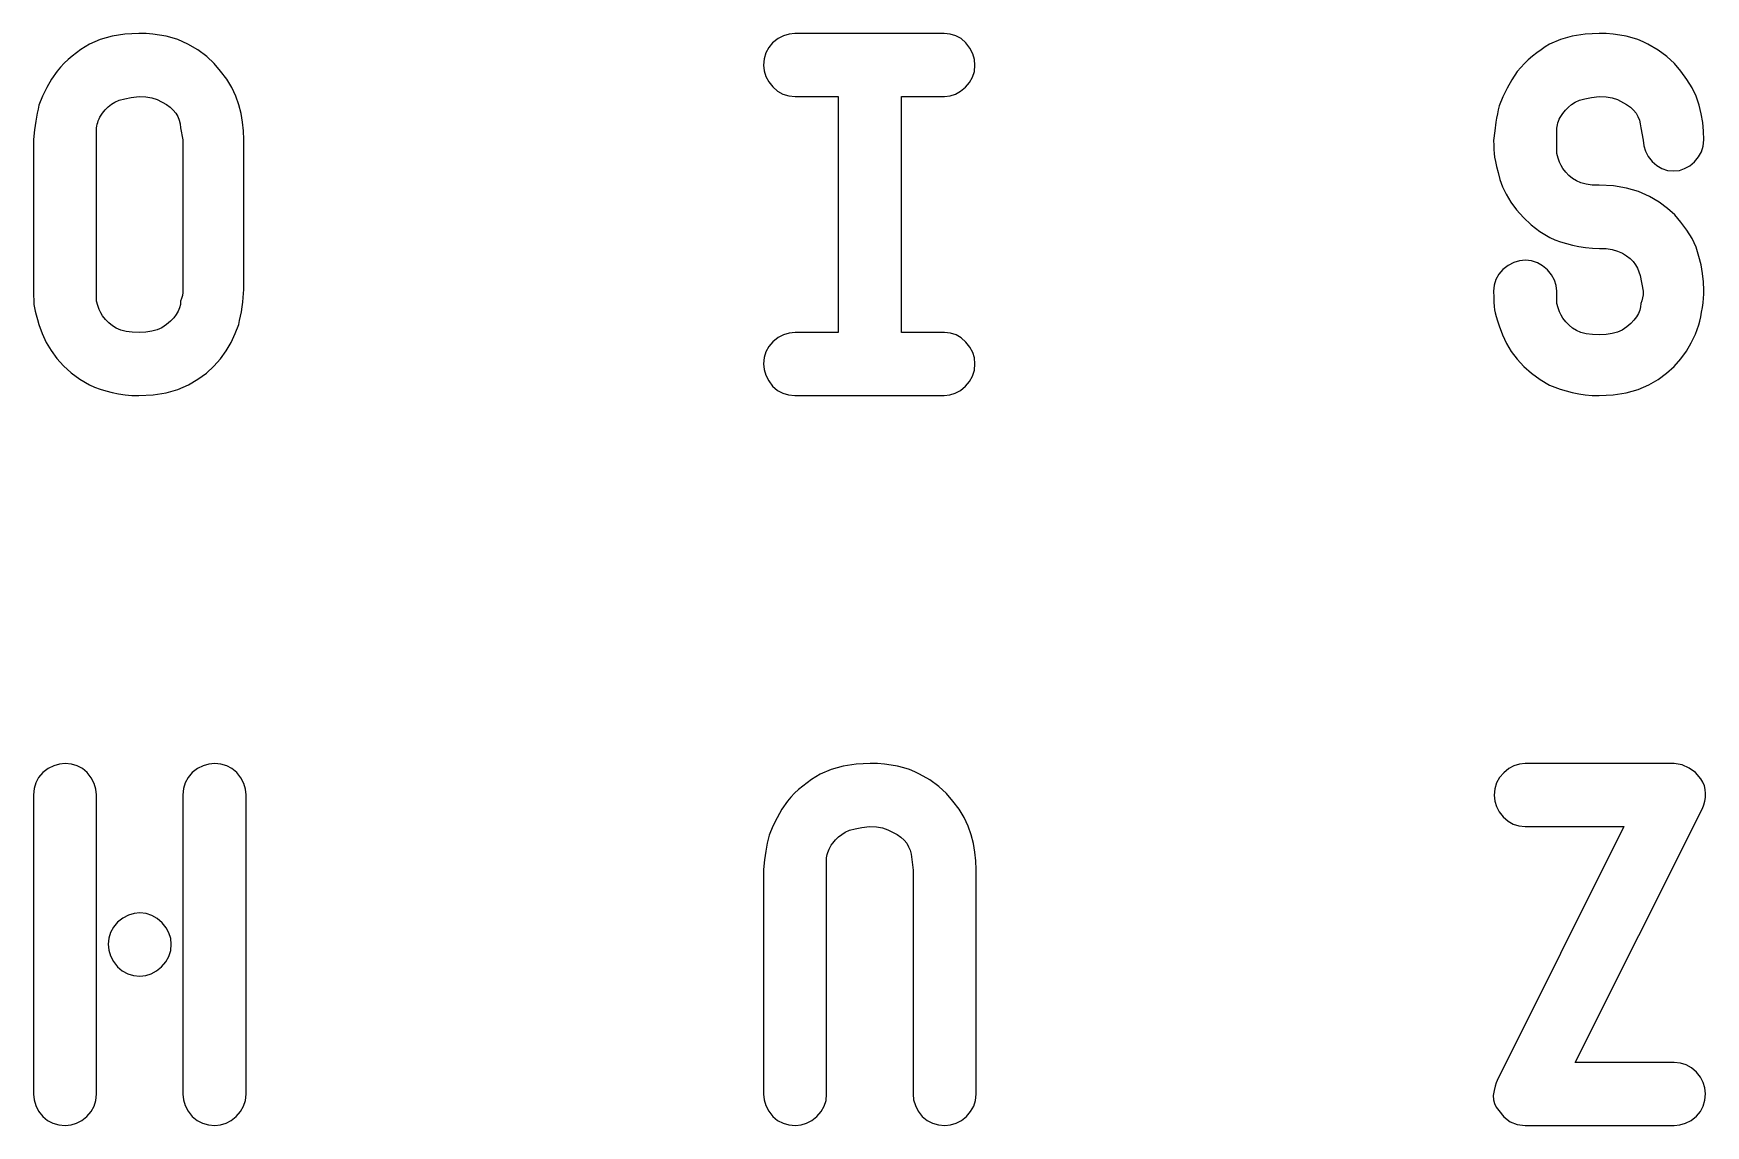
# Model space of a CAD drawing. Header units: metres. Extents: x -3 to 203, y -205 to 5.
# Drawn here: x 36.9 to 82.71, y -24.84 to 5.08 of the extents above; entities that cross this region are included whole.
import ezdxf

# ---------------------------------------------------------------- set-up
doc = ezdxf.new("R2010")
doc.units = ezdxf.units.M

msp = doc.modelspace()

# ---------------------------------------------------------------- linework, layer by layer
for p, q in [((39.4081, 5.058), (39.0559, 5.00323)), ((39.7879, 5.07625), (39.4081, 5.058)), ((39.9845, 5.07143), (39.7879, 5.07625)), ((40.1741, 5.05699), (39.9845, 5.07143)), ((40.3569, 5.03293), (40.1741, 5.05699)), ((57.6041, 5.06042), (57.4496, 5.01299)), ((57.7619, 5.07625), (57.6041, 5.06042)), ((61.8459, 5.07625), (57.7619, 5.07625)), ((62.0133, 5.06042), (61.8459, 5.07625)), ((62.1686, 5.01299), (62.0133, 5.06042)), ((79.4081, 5.0578), (79.0559, 5.00249)), ((79.7879, 5.07625), (79.4081, 5.0578)), ((79.9845, 5.07143), (79.7879, 5.07625)), ((80.1741, 5.05699), (79.9845, 5.07143)), ((80.3569, 5.03293), (80.1741, 5.05699)), ((38.1989, 4.633), (38.0814, 4.54819)), ((38.3164, 4.71169), (38.1989, 4.633)), ((38.4339, 4.78424), (38.3164, 4.71169)), ((38.7311, 4.91199), (38.4339, 4.78424)), ((39.0559, 5.00323), (38.7311, 4.91199)), ((40.5329, 4.99924), (40.3569, 5.03293)), ((40.6998, 4.95731), (40.5329, 4.99924)), ((40.8546, 4.90749), (40.6998, 4.95731)), ((40.9973, 4.84981), (40.8546, 4.90749)), ((41.1279, 4.78424), (40.9973, 4.84981)), ((41.4068, 4.62337), (41.1279, 4.78424)), ((41.6494, 4.44675), (41.4068, 4.62337)), ((57.0415, 4.68974), (56.9634, 4.54224)), ((57.1509, 4.82324), (57.0415, 4.68974)), ((57.2986, 4.93393), (57.1509, 4.82324)), ((57.4496, 5.01299), (57.2986, 4.93393)), ((62.3118, 4.93393), (62.1686, 5.01299)), ((62.4429, 4.82324), (62.3118, 4.93393)), ((62.5522, 4.674), (62.4429, 4.82324)), ((62.6304, 4.52124), (62.5522, 4.674)), ((78.1989, 4.62799), (78.0814, 4.54218)), ((78.3164, 4.70769), (78.1989, 4.62799)), ((78.4339, 4.78125), (78.3164, 4.70769)), ((78.7311, 4.91031), (78.4339, 4.78125)), ((79.0559, 5.00249), (78.7311, 4.91031)), ((80.5329, 4.99924), (80.3569, 5.03293)), ((80.6998, 4.95724), (80.5329, 4.99924)), ((80.8546, 4.90724), (80.6998, 4.95724)), ((80.9973, 4.84924), (80.8546, 4.90724)), ((81.1279, 4.78325), (80.9973, 4.84924)), ((81.4068, 4.62193), (81.1279, 4.78325)), ((81.6494, 4.44499), (81.4068, 4.62193)), ((37.6433, 4.15555), (37.5499, 4.04625)), ((37.7434, 4.2605), (37.6433, 4.15555)), ((37.8503, 4.36105), (37.7434, 4.2605)), ((37.9639, 4.45724), (37.8503, 4.36105)), ((38.0814, 4.54819), (37.9639, 4.45724)), ((41.8557, 4.25436), (41.6494, 4.44675)), ((42.0259, 4.04625), (41.8557, 4.25436)), ((56.9165, 4.38074), (56.9009, 4.20525)), ((56.9009, 4.20525), (56.9166, 4.04724)), ((56.9634, 4.54224), (56.9165, 4.38074)), ((62.6772, 4.36499), (62.6304, 4.52124)), ((62.6766, 4.03587), (62.6929, 4.20525)), ((62.6929, 4.20525), (62.6772, 4.36499)), ((77.6433, 4.1465), (77.5499, 4.03624)), ((77.7434, 4.25224), (77.6433, 4.1465)), ((77.8503, 4.35349), (77.7434, 4.25224)), ((77.9639, 4.45024), (77.8503, 4.35349)), ((78.0814, 4.54218), (77.9639, 4.45024)), ((81.8557, 4.25243), (81.6494, 4.44499)), ((82.0259, 4.04424), (81.8557, 4.25243)), ((37.3999, 3.82112), (37.2671, 3.59074)), ((37.5499, 4.04625), (37.3999, 3.82112)), ((42.1973, 3.82155), (42.0259, 4.04625)), ((42.3384, 3.5925), (42.1973, 3.82155)), ((56.9166, 4.04724), (56.9636, 3.89624)), ((56.9636, 3.89624), (57.0421, 3.75224)), ((57.0421, 3.75224), (57.1519, 3.61525)), ((62.4319, 3.60124), (62.5461, 3.73387)), ((62.5461, 3.73387), (62.6276, 3.87874)), ((62.6276, 3.87874), (62.6766, 4.03587)), ((77.3999, 3.80869), (77.2671, 3.57599)), ((77.5499, 4.03624), (77.3999, 3.80869)), ((82.1973, 3.81856), (82.0259, 4.04424)), ((82.3384, 3.58849), (82.1973, 3.81856)), ((37.1514, 3.35512), (37.0529, 3.11424)), ((37.2671, 3.59074), (37.1514, 3.35512)), ((39.1349, 3.19524), (39.2519, 3.24643)), ((39.2519, 3.24643), (39.4009, 3.28899)), ((39.4009, 3.28899), (39.5819, 3.32294)), ((39.5819, 3.32294), (39.7949, 3.34824)), ((39.7949, 3.34824), (39.9798, 3.33875)), ((39.9798, 3.33875), (40.1454, 3.31024)), ((40.1454, 3.31024), (40.2917, 3.26274)), ((40.2917, 3.26274), (40.5417, 3.13031)), ((42.4492, 3.35905), (42.3384, 3.5925)), ((42.5299, 3.12125), (42.4492, 3.35905)), ((57.1519, 3.61525), (57.2843, 3.49843)), ((57.2843, 3.49843), (57.4306, 3.41499)), ((57.4306, 3.41499), (57.5908, 3.36493)), ((57.5908, 3.36493), (57.7649, 3.34824)), ((57.7649, 3.34824), (58.9489, 3.34824)), ((58.9489, 3.34824), (58.9489, -3.11574)), ((60.6769, -3.11574), (60.6769, 3.34824)), ((60.6769, 3.34824), (61.8559, 3.34824)), ((61.8559, 3.34824), (62.0104, 3.36406)), ((62.0104, 3.36406), (62.1579, 3.4115)), ((62.1579, 3.4115), (62.2984, 3.49055)), ((62.2984, 3.49055), (62.4319, 3.60124)), ((77.1514, 3.33818), (77.0529, 3.09525)), ((77.2671, 3.57599), (77.1514, 3.33818)), ((79.1349, 3.19324), (79.2519, 3.2453)), ((79.2519, 3.2453), (79.4009, 3.2885)), ((79.4009, 3.2885), (79.5819, 3.3228)), ((79.5819, 3.3228), (79.7949, 3.34824)), ((79.7949, 3.34824), (79.9798, 3.33868)), ((79.9798, 3.33868), (80.1454, 3.31)), ((80.1454, 3.31), (80.2917, 3.26218)), ((80.2917, 3.26218), (80.5417, 3.12968)), ((82.4492, 3.35405), (82.3384, 3.58849)), ((82.5299, 3.11525), (82.4492, 3.35405)), ((36.9816, 2.78069), (36.9629, 2.66924)), ((37.0029, 2.892), (36.9816, 2.78069)), ((37.0266, 3.00317), (37.0029, 2.892)), ((37.0529, 3.11424), (37.0266, 3.00317)), ((38.6974, 2.73262), (38.7241, 2.78374)), ((38.7241, 2.78374), (38.7569, 2.83662)), ((38.7569, 2.83662), (38.7959, 2.89124)), ((38.7959, 2.89124), (38.8688, 2.98299)), ((38.8688, 2.98299), (38.9496, 3.06424)), ((38.9496, 3.06424), (39.0383, 3.13499)), ((39.0383, 3.13499), (39.1349, 3.19524)), ((40.5417, 3.13031), (40.6464, 3.0575)), ((40.6464, 3.0575), (40.7327, 2.9778)), ((40.7327, 2.9778), (40.8009, 2.89124)), ((40.8009, 2.89124), (40.8534, 2.79868)), ((40.8534, 2.79868), (40.8929, 2.70099)), ((42.5872, 2.88168), (42.5299, 3.12125)), ((42.6281, 2.64299), (42.5872, 2.88168)), ((76.9816, 2.75774), (76.9629, 2.64525)), ((77.0029, 2.87024), (76.9816, 2.75774)), ((77.0266, 2.98274), (77.0029, 2.87024)), ((77.0529, 3.09525), (77.0266, 2.98274)), ((78.6974, 2.72356), (78.7241, 2.7755)), ((78.7241, 2.7755), (78.7569, 2.82906)), ((78.7569, 2.82906), (78.7959, 2.88425)), ((78.7959, 2.88425), (78.8688, 2.97743)), ((78.8688, 2.97743), (78.9496, 3.06)), ((78.9496, 3.06), (79.0383, 3.13193)), ((79.0383, 3.13193), (79.1349, 3.19324)), ((80.5417, 3.12968), (80.6464, 3.05699)), ((80.6464, 3.05699), (80.7327, 2.97717)), ((80.7327, 2.97717), (80.8009, 2.89024)), ((80.8009, 2.89024), (80.8534, 2.79762)), ((80.8534, 2.79762), (80.8929, 2.69974)), ((82.5872, 2.87518), (82.5299, 3.11525)), ((82.6281, 2.63599), (82.5872, 2.87518)), ((36.9304, 2.4325), (36.9009, 2.16824)), ((36.9629, 2.66924), (36.9304, 2.4325)), ((38.6289, 2.49025), (38.6371, 2.53868)), ((38.6289, -2.25774), (38.6289, 2.49025)), ((38.6371, 2.53868), (38.6479, 2.58699)), ((38.6479, 2.58699), (38.6611, 2.63518)), ((38.6611, 2.63518), (38.6769, 2.68324)), ((38.6769, 2.68324), (38.6974, 2.73262)), ((40.8929, 2.70099), (40.9194, 2.59818)), ((40.9194, 2.59818), (40.9329, 2.49025)), ((40.9329, 2.49025), (40.9969, 2.15825)), ((42.6527, 2.40518), (42.6281, 2.64299)), ((42.6609, 2.16824), (42.6527, 2.40518)), ((76.9304, 2.40625), (76.9009, 2.13924)), ((76.9629, 2.64525), (76.9304, 2.40625)), ((78.6289, 2.47725), (78.6371, 2.52625)), ((78.6289, 1.78824), (78.6289, 2.47725)), ((78.6371, 2.52625), (78.6479, 2.57524)), ((78.6479, 2.57524), (78.6611, 2.62424)), ((78.6611, 2.62424), (78.6769, 2.67325)), ((78.6769, 2.67325), (78.6974, 2.72356)), ((80.8929, 2.69974), (80.9194, 2.59662)), ((80.9194, 2.59662), (80.9329, 2.48824)), ((80.9329, 2.48824), (80.9969, 2.15524)), ((82.6527, 2.39767), (82.6281, 2.63599)), ((82.6609, 2.16025), (82.6527, 2.39767)), ((36.9009, 2.16824), (36.9009, -1.93575)), ((40.9969, 2.15825), (40.9969, -1.92574)), ((42.6609, -1.93575), (42.6609, 2.16824)), ((76.9009, 2.13924), (76.9026, 2.01581)), ((76.9026, 2.01581), (76.9076, 1.8985)), ((76.9076, 1.8985), (76.9161, 1.78731)), ((80.9969, 2.15524), (81.0121, 1.99918)), ((81.0121, 1.99918), (81.0576, 1.84999)), ((81.0576, 1.84999), (81.1336, 1.70769)), ((82.5163, 1.69186), (82.5966, 1.83574)), ((82.5966, 1.83574), (82.6448, 1.99187)), ((82.6448, 1.99187), (82.6609, 2.16025)), ((76.9161, 1.78731), (76.9279, 1.68224)), ((76.9279, 1.68224), (76.9475, 1.56837)), ((76.9475, 1.56837), (76.9784, 1.42975)), ((76.9784, 1.42975), (77.0205, 1.26637)), ((78.6651, 1.66261), (78.6289, 1.78824)), ((78.7049, 1.55275), (78.6651, 1.66261)), ((78.7481, 1.45862), (78.7049, 1.55275)), ((78.7949, 1.38025), (78.7481, 1.45862)), ((78.8751, 1.27431), (78.7949, 1.38025)), ((81.1336, 1.70769), (81.2399, 1.57224)), ((81.2399, 1.57224), (81.3686, 1.45718)), ((81.3686, 1.45718), (81.5109, 1.375)), ((81.5109, 1.375), (81.6666, 1.32568)), ((82.1334, 1.37199), (82.272, 1.45042)), ((82.272, 1.45042), (82.4039, 1.56024)), ((82.4039, 1.56024), (82.5163, 1.69186)), ((77.0205, 1.26637), (77.0739, 1.07825)), ((77.0739, 1.07825), (77.1467, 0.87599)), ((78.9639, 1.18149), (78.8751, 1.27431)), ((79.0611, 1.10181), (78.9639, 1.18149)), ((79.1669, 1.03525), (79.0611, 1.10181)), ((79.2886, 0.98318), (79.1669, 1.03525)), ((79.4329, 0.946), (79.2886, 0.98318)), ((79.5996, 0.92368), (79.4329, 0.946)), ((79.7889, 0.91624), (79.5996, 0.92368)), ((80.1808, 0.89725), (79.7889, 0.91624)), ((81.6666, 1.32568), (81.8359, 1.30925)), ((81.8359, 1.30925), (81.988, 1.32494)), ((81.988, 1.32494), (82.1334, 1.37199)), ((77.1467, 0.87599), (77.2471, 0.66924)), ((77.2471, 0.66924), (77.3752, 0.45799)), ((80.5416, 0.84024), (80.1808, 0.89725)), ((80.8713, 0.74524), (80.5416, 0.84024)), ((81.1699, 0.61224), (80.8713, 0.74524)), ((81.4356, 0.45424), (81.1699, 0.61224)), ((77.3752, 0.45799), (77.5309, 0.24225)), ((77.5309, 0.24225), (77.7151, 0.03131)), ((77.7151, 0.03131), (77.9279, -0.1655)), ((81.6669, 0.28424), (81.4356, 0.45424)), ((81.8636, 0.10225), (81.6669, 0.28424)), ((82.0259, -0.09174), (81.8636, 0.10225)), ((77.9279, -0.1655), (78.1691, -0.34818)), ((78.1691, -0.34818), (78.4389, -0.51674)), ((82.1968, -0.31137), (82.0259, -0.09174)), ((82.3366, -0.54124), (82.1968, -0.31137)), ((78.4389, -0.51674), (78.5817, -0.57718)), ((78.5817, -0.57718), (78.7331, -0.63249)), ((78.7331, -0.63249), (78.8932, -0.68268)), ((78.8932, -0.68268), (79.0619, -0.72774)), ((79.0619, -0.72774), (79.2379, -0.7645)), ((79.2379, -0.7645), (79.4191, -0.79074)), ((79.4191, -0.79074), (79.6055, -0.80649)), ((79.6055, -0.80649), (79.7969, -0.81174)), ((79.7969, -0.81174), (79.9818, -0.81999)), ((79.9818, -0.81999), (80.1484, -0.84474)), ((80.1484, -0.84474), (80.2968, -0.88599)), ((80.2968, -0.88599), (80.4269, -0.94374)), ((82.4453, -0.78137), (82.3366, -0.54124)), ((82.5229, -1.03174), (82.4453, -0.78137)), ((77.3031, -1.28036), (77.1539, -1.38974)), ((77.4559, -1.20224), (77.3031, -1.28036)), ((77.6121, -1.15536), (77.4559, -1.20224)), ((77.7719, -1.13974), (77.6121, -1.15536)), ((77.9413, -1.15625), (77.7719, -1.13974)), ((78.0984, -1.20575), (77.9413, -1.15625)), ((78.2433, -1.28824), (78.0984, -1.20575)), ((78.3759, -1.40375), (78.2433, -1.28824)), ((80.4269, -0.94374), (80.5405, -1.01274)), ((80.5405, -1.01274), (80.6384, -1.08875)), ((80.6384, -1.08875), (80.7205, -1.17174)), ((80.7205, -1.17174), (80.7869, -1.26175)), ((80.7869, -1.26175), (80.8402, -1.35649)), ((80.8402, -1.35649), (80.8824, -1.45374)), ((82.5833, -1.26543), (82.5229, -1.03174)), ((82.6264, -1.4975), (82.5833, -1.26543)), ((76.9167, -1.81931), (76.9009, -1.98674)), ((76.9641, -1.66399), (76.9167, -1.81931)), ((77.0432, -1.5208), (76.9641, -1.66399)), ((77.1539, -1.38974), (77.0432, -1.5208)), ((78.4866, -1.53918), (78.3759, -1.40375)), ((78.5656, -1.68149), (78.4866, -1.53918)), ((78.6131, -1.83067), (78.5656, -1.68149)), ((78.6289, -1.98674), (78.6131, -1.83067)), ((80.8824, -1.45374), (80.9133, -1.5535)), ((80.9133, -1.5535), (80.9969, -1.98874)), ((82.6523, -1.72794), (82.6264, -1.4975)), ((82.6609, -1.95674), (82.6523, -1.72794)), ((36.9009, -1.93575), (36.9026, -2.09799)), ((36.9026, -2.09799), (36.9076, -2.23674)), ((36.9076, -2.23674), (36.9161, -2.35199)), ((38.6652, -2.38142), (38.6289, -2.25774)), ((40.9329, -2.25774), (40.9255, -2.34818)), ((40.9609, -2.18486), (40.9329, -2.25774)), ((40.9809, -2.10524), (40.9609, -2.18486)), ((40.9929, -2.01886), (40.9809, -2.10524)), ((40.9969, -1.92574), (40.9929, -2.01886)), ((42.6189, -2.41574), (42.6373, -2.28412)), ((42.6373, -2.28412), (42.6504, -2.16025)), ((42.6504, -2.16025), (42.6582, -2.04411)), ((42.6582, -2.04411), (42.6609, -1.93575)), ((76.9009, -1.98674), (76.9026, -2.1488)), ((76.9026, -2.1488), (76.9076, -2.28699)), ((76.9076, -2.28699), (76.9161, -2.40131)), ((78.6289, -2.32074), (78.6289, -1.98674)), ((80.9609, -2.24825), (80.9329, -2.32074)), ((80.9809, -2.16875), (80.9609, -2.24825)), ((80.9929, -2.08224), (80.9809, -2.16875)), ((80.9969, -1.98874), (80.9929, -2.08224)), ((82.6373, -2.30267), (82.6504, -2.17949)), ((82.6504, -2.17949), (82.6582, -2.06418)), ((82.6582, -2.06418), (82.6609, -1.95674)), ((36.9161, -2.35199), (36.9279, -2.44374)), ((36.9279, -2.44374), (36.9462, -2.532)), ((36.9462, -2.532), (36.9731, -2.63675)), ((36.9731, -2.63675), (37.0087, -2.758)), ((38.7051, -2.48949), (38.6652, -2.38142)), ((38.7487, -2.58192), (38.7051, -2.48949)), ((38.7959, -2.65874), (38.7487, -2.58192)), ((38.8763, -2.76324), (38.7959, -2.65874)), ((40.7459, -2.71736), (40.6569, -2.80925)), ((40.8149, -2.62474), (40.7459, -2.71736)), ((40.8665, -2.53168), (40.8149, -2.62474)), ((40.9034, -2.4395), (40.8665, -2.53168)), ((40.9255, -2.34818), (40.9034, -2.4395)), ((42.5495, -2.78737), (42.5744, -2.67125)), ((42.5744, -2.67125), (42.5975, -2.54736)), ((42.5975, -2.54736), (42.6189, -2.41574)), ((76.9161, -2.40131), (76.9279, -2.49174)), ((76.9279, -2.49174), (76.9462, -2.57793)), ((76.9462, -2.57793), (76.9731, -2.6805)), ((76.9731, -2.6805), (77.0087, -2.79942)), ((78.6652, -2.44449), (78.6289, -2.32074)), ((78.7051, -2.55275), (78.6652, -2.44449)), ((78.7487, -2.64549), (78.7051, -2.55275)), ((78.7959, -2.72275), (78.7487, -2.64549)), ((78.8763, -2.8268), (78.7959, -2.72275)), ((80.8149, -2.68774), (80.7459, -2.78081)), ((80.8665, -2.59468), (80.8149, -2.68774)), ((80.9034, -2.50249), (80.8665, -2.59468)), ((80.9255, -2.41118), (80.9034, -2.50249)), ((80.9329, -2.32074), (80.9255, -2.41118)), ((82.5495, -2.80237), (82.5744, -2.68724)), ((82.5744, -2.68724), (82.5975, -2.56436)), ((82.5975, -2.56436), (82.6189, -2.43375)), ((82.6189, -2.43375), (82.6373, -2.30267)), ((37.0087, -2.758), (37.0529, -2.89574)), ((37.0529, -2.89574), (37.1405, -3.14719)), ((37.1405, -3.14719), (37.2514, -3.38649)), ((38.9654, -2.85474), (38.8763, -2.76324)), ((39.0633, -2.93324), (38.9654, -2.85474)), ((39.1699, -2.99875), (39.0633, -2.93324)), ((39.2922, -3.04993), (39.1699, -2.99875)), ((39.4371, -3.08649), (39.2922, -3.04993)), ((39.6047, -3.10843), (39.4371, -3.08649)), ((39.7949, -3.11574), (39.6047, -3.10843)), ((39.9798, -3.10793), (39.7949, -3.11574)), ((40.1454, -3.08449), (39.9798, -3.10793)), ((40.2917, -3.04543), (40.1454, -3.08449)), ((40.4189, -2.99074), (40.2917, -3.04543)), ((40.5479, -2.90036), (40.4189, -2.99074)), ((40.6569, -2.80925), (40.5479, -2.90036)), ((42.3154, -3.38824), (42.4295, -3.14761)), ((42.4295, -3.14761), (42.5229, -2.89574)), ((42.5229, -2.89574), (42.5495, -2.78737)), ((57.4511, -3.17899), (57.2997, -3.25806)), ((57.6062, -3.13156), (57.4511, -3.17899)), ((57.7649, -3.11574), (57.6062, -3.13156)), ((58.9489, -3.11574), (57.7649, -3.11574)), ((61.8559, -3.11574), (60.6769, -3.11574)), ((62.0214, -3.13243), (61.8559, -3.11574)), ((62.1749, -3.1825), (62.0214, -3.13243)), ((62.3164, -3.26593), (62.1749, -3.1825)), ((77.0087, -2.79942), (77.0529, -2.93474)), ((77.0529, -2.93474), (77.1405, -3.18086)), ((77.1405, -3.18086), (77.2514, -3.41524)), ((78.9654, -2.918), (78.8763, -2.8268)), ((79.0633, -2.99631), (78.9654, -2.918)), ((79.1699, -3.06174), (79.0633, -2.99631)), ((79.2922, -3.11337), (79.1699, -3.06174)), ((79.4371, -3.15024), (79.2922, -3.11337)), ((79.6047, -3.17236), (79.4371, -3.15024)), ((79.7949, -3.17975), (79.6047, -3.17236)), ((79.9798, -3.17194), (79.7949, -3.17975)), ((80.1454, -3.1485), (79.9798, -3.17194)), ((80.2917, -3.10944), (80.1454, -3.1485)), ((80.4189, -3.05475), (80.2917, -3.10944)), ((80.5479, -2.96431), (80.4189, -3.05475)), ((80.6569, -2.87299), (80.5479, -2.96431)), ((80.7459, -2.78081), (80.6569, -2.87299)), ((82.3154, -3.3985), (82.4295, -3.15968)), ((82.4295, -3.15968), (82.5229, -2.90974)), ((82.5229, -2.90974), (82.5495, -2.80237)), ((37.2514, -3.38649), (37.3855, -3.61368)), ((37.3855, -3.61368), (37.5429, -3.82874)), ((42.0249, -3.83574), (42.1805, -3.61761)), ((42.1805, -3.61761), (42.3154, -3.38824)), ((56.9636, -3.64624), (56.9166, -3.80336)), ((57.0421, -3.50137), (56.9636, -3.64624)), ((57.1519, -3.36874), (57.0421, -3.50137)), ((57.2997, -3.25806), (57.1519, -3.36874)), ((62.4459, -3.38274), (62.3164, -3.26593)), ((62.5539, -3.51974), (62.4459, -3.38274)), ((62.6311, -3.66374), (62.5539, -3.51974)), ((62.6774, -3.81474), (62.6311, -3.66374)), ((77.2514, -3.41524), (77.3855, -3.63786)), ((77.3855, -3.63786), (77.5429, -3.84874)), ((82.0249, -3.84274), (82.1805, -3.62617)), ((82.1805, -3.62617), (82.3154, -3.3985)), ((37.5429, -3.82874), (37.7257, -4.0303)), ((37.7257, -4.0303), (37.9351, -4.21799)), ((41.6401, -4.22675), (41.8459, -4.03949)), ((41.8459, -4.03949), (42.0249, -3.83574)), ((56.9166, -3.80336), (56.9009, -3.97275)), ((56.9009, -3.97275), (56.9165, -4.13249)), ((62.6764, -4.14824), (62.6929, -3.97275)), ((62.6929, -3.97275), (62.6774, -3.81474)), ((77.5429, -3.84874), (77.7257, -4.04643)), ((77.7257, -4.04643), (77.9351, -4.2305)), ((81.6401, -4.23099), (81.8459, -4.04506)), ((81.8459, -4.04506), (82.0249, -3.84274)), ((37.9351, -4.21799), (38.1712, -4.3918)), ((38.1712, -4.3918), (38.4339, -4.55174)), ((38.4339, -4.55174), (38.5762, -4.61168)), ((40.8585, -4.67949), (41.1479, -4.55174)), ((41.1479, -4.55174), (41.4074, -4.39749)), ((41.4074, -4.39749), (41.6401, -4.22675)), ((56.9165, -4.13249), (56.9634, -4.28874)), ((56.9634, -4.28874), (57.0415, -4.4415)), ((57.0415, -4.4415), (57.1509, -4.59074)), ((62.4289, -4.59074), (62.5444, -4.45724)), ((62.5444, -4.45724), (62.6269, -4.30974)), ((62.6269, -4.30974), (62.6764, -4.14824)), ((77.9351, -4.2305), (78.1712, -4.40092)), ((78.1712, -4.40092), (78.4339, -4.55774)), ((78.4339, -4.55774), (78.5762, -4.61624)), ((80.8585, -4.68062), (81.1479, -4.55374)), ((81.1479, -4.55374), (81.4074, -4.40056)), ((81.4074, -4.40056), (81.6401, -4.23099)), ((38.5762, -4.61168), (38.7271, -4.66649)), ((38.7271, -4.66649), (38.8867, -4.71619)), ((38.8867, -4.71619), (39.0549, -4.76074)), ((39.0549, -4.76074), (39.2305, -4.79706)), ((39.2305, -4.79706), (39.4111, -4.823)), ((39.4111, -4.823), (39.597, -4.83856)), ((39.597, -4.83856), (39.7879, -4.84375)), ((39.7879, -4.84375), (40.1785, -4.82549)), ((40.1785, -4.82549), (40.5354, -4.77074)), ((40.5354, -4.77074), (40.8585, -4.67949)), ((57.1509, -4.59074), (57.2828, -4.70143)), ((57.2828, -4.70143), (57.4286, -4.78049)), ((57.4286, -4.78049), (57.5883, -4.82793)), ((57.5883, -4.82793), (57.7619, -4.84375)), ((57.7619, -4.84375), (61.8459, -4.84375)), ((61.8459, -4.84375), (62.0019, -4.82793)), ((62.0019, -4.82793), (62.1511, -4.78049)), ((62.1511, -4.78049), (62.2934, -4.70143)), ((62.2934, -4.70143), (62.4289, -4.59074)), ((78.5762, -4.61624), (78.7271, -4.66974)), ((78.7271, -4.66974), (78.8867, -4.71825)), ((78.8867, -4.71825), (79.0549, -4.76175)), ((79.0549, -4.76175), (79.2305, -4.79762)), ((79.2305, -4.79762), (79.4111, -4.82324)), ((79.4111, -4.82324), (79.597, -4.83862)), ((79.597, -4.83862), (79.7879, -4.84375)), ((79.7879, -4.84375), (80.1785, -4.82562)), ((80.1785, -4.82562), (80.5354, -4.77124)), ((80.5354, -4.77124), (80.8585, -4.68062)), ((37.3031, -15.0644), (37.1539, -15.1738)), ((37.4559, -14.9863), (37.3031, -15.0644)), ((37.6121, -14.9394), (37.4559, -14.9863)), ((37.7719, -14.9238), (37.6121, -14.9394)), ((37.9413, -14.9394), (37.7719, -14.9238)), ((38.0984, -14.9863), (37.9413, -14.9394)), ((38.2433, -15.0644), (38.0984, -14.9863)), ((38.3759, -15.1738), (38.2433, -15.0644)), ((41.3991, -15.0644), (41.2499, -15.1738)), ((41.5519, -14.9863), (41.3991, -15.0644)), ((41.7081, -14.9394), (41.5519, -14.9863)), ((41.8679, -14.9238), (41.7081, -14.9394)), ((42.0372, -14.9394), (41.8679, -14.9238)), ((42.1944, -14.9863), (42.0372, -14.9394)), ((42.3392, -15.0644), (42.1944, -14.9863)), ((42.4719, -15.1738), (42.3392, -15.0644)), ((58.7513, -15.088), (58.4509, -15.2158)), ((59.0796, -14.9968), (58.7513, -15.088)), ((59.4358, -14.942), (59.0796, -14.9968)), ((59.8199, -14.9238), (59.4358, -14.942)), ((60.0189, -14.9286), (59.8199, -14.9238)), ((60.2109, -14.943), (60.0189, -14.9286)), ((60.3959, -14.9671), (60.2109, -14.943)), ((60.5739, -15.0008), (60.3959, -14.9671)), ((60.7423, -15.0427), (60.5739, -15.0008)), ((60.8986, -15.0925), (60.7423, -15.0427)), ((61.0428, -15.1502), (60.8986, -15.0925)), ((77.3147, -15.0661), (77.1792, -15.1768)), ((77.457, -14.987), (77.3147, -15.0661)), ((77.6062, -14.9396), (77.457, -14.987)), ((77.7622, -14.9238), (77.6062, -14.9396)), ((81.8452, -14.9238), (77.7622, -14.9238)), ((82.0629, -14.9656), (81.8452, -14.9238)), ((82.2582, -15.049), (82.0629, -14.9656)), ((82.431, -15.1741), (82.2582, -15.049)), ((36.9641, -15.4525), (36.9167, -15.6127)), ((37.0432, -15.3062), (36.9641, -15.4525)), ((37.1539, -15.1738), (37.0432, -15.3062)), ((38.4866, -15.3219), (38.3759, -15.1738)), ((38.5656, -15.4735), (38.4866, -15.3219)), ((38.6131, -15.6284), (38.5656, -15.4735)), ((41.0601, -15.4525), (41.0127, -15.6127)), ((41.1392, -15.3062), (41.0601, -15.4525)), ((41.2499, -15.1738), (41.1392, -15.3062)), ((42.5826, -15.3219), (42.4719, -15.1738)), ((42.6616, -15.4735), (42.5826, -15.3219)), ((42.7091, -15.6284), (42.6616, -15.4735)), ((57.9759, -15.5428), (57.8608, -15.6389)), ((58.0948, -15.4518), (57.9759, -15.5428)), ((58.2136, -15.367), (58.0948, -15.4518)), ((58.3323, -15.2883), (58.2136, -15.367)), ((58.4509, -15.2158), (58.3323, -15.2883)), ((61.1749, -15.2158), (61.0428, -15.1502)), ((61.4566, -15.3766), (61.1749, -15.2158)), ((61.7019, -15.5533), (61.4566, -15.3766)), ((61.9106, -15.7456), (61.7019, -15.5533)), ((76.9812, -15.4578), (76.9317, -15.6193)), ((77.0637, -15.3103), (76.9812, -15.4578)), ((77.1792, -15.1768), (77.0637, -15.3103)), ((82.5812, -15.3408), (82.431, -15.1741)), ((82.6359, -15.4386), (82.5812, -15.3408)), ((82.6749, -15.5383), (82.6359, -15.4386)), ((82.6984, -15.6396), (82.6749, -15.5383)), ((36.9167, -15.6127), (36.9009, -15.7868)), ((36.9009, -15.7868), (36.9009, -23.9807)), ((38.6289, -15.7868), (38.6131, -15.6284)), ((38.6289, -23.9807), (38.6289, -15.7868)), ((41.0127, -15.6127), (40.9969, -15.7868)), ((40.9969, -15.7868), (40.9969, -23.9807)), ((42.7249, -15.7868), (42.7091, -15.6284)), ((42.7249, -23.9807), (42.7249, -15.7868)), ((57.5569, -15.9538), (57.4051, -16.1789)), ((57.6513, -15.8445), (57.5569, -15.9538)), ((57.7526, -15.7395), (57.6513, -15.8445)), ((57.8608, -15.6389), (57.7526, -15.7395)), ((62.0829, -15.9538), (61.9106, -15.7456)), ((62.2561, -16.1785), (62.0829, -15.9538)), ((76.9317, -15.6193), (76.9152, -15.7948)), ((76.9152, -15.7948), (76.9308, -15.9528)), ((76.9308, -15.9528), (76.9777, -16.1038)), ((82.6595, -16.0606), (82.6855, -15.958)), ((82.6855, -15.958), (82.701, -15.8521)), ((82.7062, -15.7428), (82.6984, -15.6396)), ((82.701, -15.8521), (82.7062, -15.7428)), ((57.2709, -16.4093), (57.1541, -16.6449)), ((57.4051, -16.1789), (57.2709, -16.4093)), ((62.3986, -16.4075), (62.2561, -16.1785)), ((62.5106, -16.6409), (62.3986, -16.4075)), ((76.9777, -16.1038), (77.0558, -16.2478)), ((77.0558, -16.2478), (77.1652, -16.3848)), ((77.1652, -16.3848), (77.2963, -16.5016)), ((79.1372, -23.1157), (82.6232, -16.1598)), ((82.6232, -16.1598), (82.6595, -16.0606)), ((57.0549, -16.8858), (57.0282, -16.9968)), ((57.1541, -16.6449), (57.0549, -16.8858)), ((58.8708, -17.0179), (58.9526, -16.9365)), ((58.9526, -16.9365), (59.0423, -16.8654)), ((59.0423, -16.8654), (59.1399, -16.8048)), ((59.1399, -16.8048), (59.258, -16.7536)), ((59.258, -16.7536), (59.4084, -16.711)), ((59.4084, -16.711), (59.591, -16.6771)), ((59.591, -16.6771), (59.8059, -16.6518)), ((59.8059, -16.6518), (59.9923, -16.6613)), ((59.9923, -16.6613), (60.1596, -16.69)), ((60.1596, -16.69), (60.3078, -16.7378)), ((60.3078, -16.7378), (60.5607, -16.8708)), ((60.5607, -16.8708), (60.6661, -16.9438)), ((60.6661, -16.9438), (60.7532, -17.0238)), ((62.5919, -16.8788), (62.5106, -16.6409)), ((62.6501, -17.1183), (62.5919, -16.8788)), ((80.4702, -16.6518), (76.9982, -23.6077)), ((77.2963, -16.5016), (77.4395, -16.585)), ((77.4395, -16.585), (77.5948, -16.6351)), ((77.5948, -16.6351), (77.7622, -16.6518)), ((77.7622, -16.6518), (80.4702, -16.6518)), ((56.9639, -17.3308), (56.9306, -17.5675)), ((56.9827, -17.2193), (56.9639, -17.3308)), ((57.0041, -17.108), (56.9827, -17.2193)), ((57.0282, -16.9968), (57.0041, -17.108)), ((58.6481, -17.4158), (58.6617, -17.3673)), ((58.6617, -17.3673), (58.6779, -17.3188)), ((58.6779, -17.3188), (58.6985, -17.269)), ((58.6985, -17.269), (58.7251, -17.2175)), ((58.7251, -17.2175), (58.7579, -17.1644)), ((58.7579, -17.1644), (58.7969, -17.1098)), ((58.7969, -17.1098), (58.8708, -17.0179)), ((60.7532, -17.0238), (60.8219, -17.1108)), ((60.8219, -17.1108), (60.8748, -17.2034)), ((60.8748, -17.2034), (60.9146, -17.3013)), ((60.9146, -17.3013), (60.9413, -17.4044)), ((60.9413, -17.4044), (60.9969, -17.8458)), ((62.6916, -17.357), (62.6501, -17.1183)), ((62.7166, -17.5948), (62.6916, -17.357)), ((56.9306, -17.5675), (56.9009, -17.8318)), ((56.9009, -17.8318), (56.9009, -23.9807)), ((58.6289, -17.5128), (58.6372, -17.4643)), ((58.6289, -23.9827), (58.6289, -17.5128)), ((58.6372, -17.4643), (58.6481, -17.4158)), ((60.9969, -17.8458), (60.9969, -23.9827)), ((62.7249, -17.8318), (62.7166, -17.5948)), ((62.7249, -23.9807), (62.7249, -17.8318)), ((39.3511, -19.1621), (39.2019, -19.2728)), ((39.5039, -19.083), (39.3511, -19.1621)), ((39.6601, -19.0356), (39.5039, -19.083)), ((39.8199, -19.0198), (39.6601, -19.0356)), ((39.9893, -19.0364), (39.8199, -19.0198)), ((40.1464, -19.0865), (39.9893, -19.0364)), ((40.2912, -19.17), (40.1464, -19.0865)), ((40.4239, -19.2868), (40.2912, -19.17)), ((39.0121, -19.5503), (38.9647, -19.7074)), ((39.0912, -19.4054), (39.0121, -19.5503)), ((39.2019, -19.2728), (39.0912, -19.4054)), ((40.5346, -19.4238), (40.4239, -19.2868)), ((40.6136, -19.5678), (40.5346, -19.4238)), ((40.6611, -19.7188), (40.6136, -19.5678)), ((38.9647, -19.7074), (38.9489, -19.8768)), ((38.9489, -19.8768), (38.9647, -20.0365)), ((38.9647, -20.0365), (39.0121, -20.1927)), ((40.6101, -20.2137), (40.6602, -20.0522)), ((40.6602, -20.0522), (40.6769, -19.8768)), ((40.6769, -19.8768), (40.6611, -19.7188)), ((39.0121, -20.1927), (39.0912, -20.3455)), ((39.0912, -20.3455), (39.2019, -20.4947)), ((39.2019, -20.4947), (39.3354, -20.6054)), ((39.3354, -20.6054), (39.4829, -20.6845)), ((40.1289, -20.6845), (40.2729, -20.6054)), ((40.2729, -20.6054), (40.4099, -20.4947)), ((40.4099, -20.4947), (40.5267, -20.3612)), ((40.5267, -20.3612), (40.6101, -20.2137)), ((39.4829, -20.6845), (39.6444, -20.7319)), ((39.6444, -20.7319), (39.8199, -20.7477)), ((39.8199, -20.7477), (39.9779, -20.7319)), ((39.9779, -20.7319), (40.1289, -20.6845)), ((81.8452, -23.1157), (79.1372, -23.1157)), ((82.0188, -23.1324), (81.8452, -23.1157)), ((82.1785, -23.1825), (82.0188, -23.1324)), ((82.3243, -23.2659), (82.1785, -23.1825)), ((82.4562, -23.3827), (82.3243, -23.2659)), ((76.943, -23.7675), (76.9151, -23.8839)), ((76.9707, -23.6754), (76.943, -23.7675)), ((76.9982, -23.6077), (76.9707, -23.6754)), ((82.5656, -23.5197), (82.4562, -23.3827)), ((82.6437, -23.6637), (82.5656, -23.5197)), ((82.6906, -23.8147), (82.6437, -23.6637)), ((82.7062, -23.9727), (82.6906, -23.8147)), ((36.9009, -23.9807), (36.9167, -24.1391)), ((36.9167, -24.1391), (36.9641, -24.294)), ((38.5621, -24.315), (38.6122, -24.1548)), ((38.6122, -24.1548), (38.6289, -23.9807)), ((40.9969, -23.9807), (41.0127, -24.1391)), ((41.0127, -24.1391), (41.0601, -24.294)), ((42.6581, -24.315), (42.7082, -24.1548)), ((42.7082, -24.1548), (42.7249, -23.9807)), ((56.9009, -23.9807), (56.9167, -24.1391)), ((56.9167, -24.1391), (56.9641, -24.294)), ((58.5621, -24.316), (58.6122, -24.1563)), ((58.6122, -24.1563), (58.6289, -23.9827)), ((60.9969, -23.9827), (61.0127, -24.1405)), ((61.0127, -24.1405), (61.0601, -24.295)), ((62.6581, -24.315), (62.7082, -24.1548)), ((62.7082, -24.1548), (62.7249, -23.9807)), ((76.9151, -23.8839), (76.8872, -24.0247)), ((76.8872, -24.0247), (76.8968, -24.1384)), ((76.8968, -24.1384), (76.9255, -24.2432)), ((76.9255, -24.2432), (76.9733, -24.3394)), ((82.6437, -24.3097), (82.6906, -24.1482)), ((82.6906, -24.1482), (82.7062, -23.9727)), ((36.9641, -24.294), (37.0432, -24.4456)), ((37.0432, -24.4456), (37.1539, -24.5938)), ((37.1539, -24.5938), (37.2874, -24.7031)), ((37.2874, -24.7031), (37.4349, -24.7812)), ((38.0809, -24.7812), (38.2249, -24.7031)), ((38.2249, -24.7031), (38.3619, -24.5938)), ((38.3619, -24.5938), (38.4787, -24.4613)), ((38.4787, -24.4613), (38.5621, -24.315)), ((41.0601, -24.294), (41.1392, -24.4456)), ((41.1392, -24.4456), (41.2499, -24.5938)), ((41.2499, -24.5938), (41.3834, -24.7031)), ((41.3834, -24.7031), (41.5309, -24.7812)), ((42.1769, -24.7812), (42.3209, -24.7031)), ((42.3209, -24.7031), (42.4579, -24.5938)), ((42.4579, -24.5938), (42.5747, -24.4613)), ((42.5747, -24.4613), (42.6581, -24.315)), ((56.9641, -24.294), (57.0432, -24.4456)), ((57.0432, -24.4456), (57.1539, -24.5938)), ((57.1539, -24.5938), (57.2874, -24.7031)), ((57.2874, -24.7031), (57.4349, -24.7812)), ((58.0809, -24.7812), (58.2249, -24.7031)), ((58.2249, -24.7031), (58.3619, -24.5938)), ((58.3619, -24.5938), (58.4787, -24.4618)), ((58.4787, -24.4618), (58.5621, -24.316)), ((61.0601, -24.295), (61.1392, -24.4461)), ((61.1392, -24.4461), (61.2499, -24.5938)), ((61.2499, -24.5938), (61.3834, -24.7031)), ((61.3834, -24.7031), (61.5309, -24.7812)), ((62.1769, -24.7812), (62.3209, -24.7031)), ((62.3209, -24.7031), (62.4579, -24.5938)), ((62.4579, -24.5938), (62.5747, -24.4613)), ((62.5747, -24.4613), (62.6581, -24.315)), ((76.9733, -24.3394), (77.0402, -24.4267)), ((77.0402, -24.4267), (77.1843, -24.6092)), ((77.1843, -24.6092), (77.3527, -24.7395)), ((82.1575, -24.7805), (82.3085, -24.7014)), ((82.3085, -24.7014), (82.4562, -24.5907)), ((82.4562, -24.5907), (82.5656, -24.4572)), ((82.5656, -24.4572), (82.6437, -24.3097)), ((37.4349, -24.7812), (37.5964, -24.8281)), ((37.5964, -24.8281), (37.7719, -24.8438)), ((37.7719, -24.8438), (37.9299, -24.8281)), ((37.9299, -24.8281), (38.0809, -24.7812)), ((41.5309, -24.7812), (41.6924, -24.8281)), ((41.6924, -24.8281), (41.8679, -24.8438)), ((41.8679, -24.8438), (42.0259, -24.8281)), ((42.0259, -24.8281), (42.1769, -24.7812)), ((57.4349, -24.7812), (57.5964, -24.8281)), ((57.5964, -24.8281), (57.7719, -24.8438)), ((57.7719, -24.8438), (57.9299, -24.8281)), ((57.9299, -24.8281), (58.0809, -24.7812)), ((61.5309, -24.7812), (61.6924, -24.8281)), ((61.6924, -24.8281), (61.8679, -24.8438)), ((61.8679, -24.8438), (62.0259, -24.8281)), ((62.0259, -24.8281), (62.1769, -24.7812)), ((77.3527, -24.7395), (77.5453, -24.8177)), ((77.5453, -24.8177), (77.7622, -24.8438)), ((77.7622, -24.8438), (81.8452, -24.8438)), ((81.8452, -24.8438), (82.003, -24.8279)), ((82.003, -24.8279), (82.1575, -24.7805))]:
    msp.add_line(p, q)

doc.saveas('drawing.dxf')
